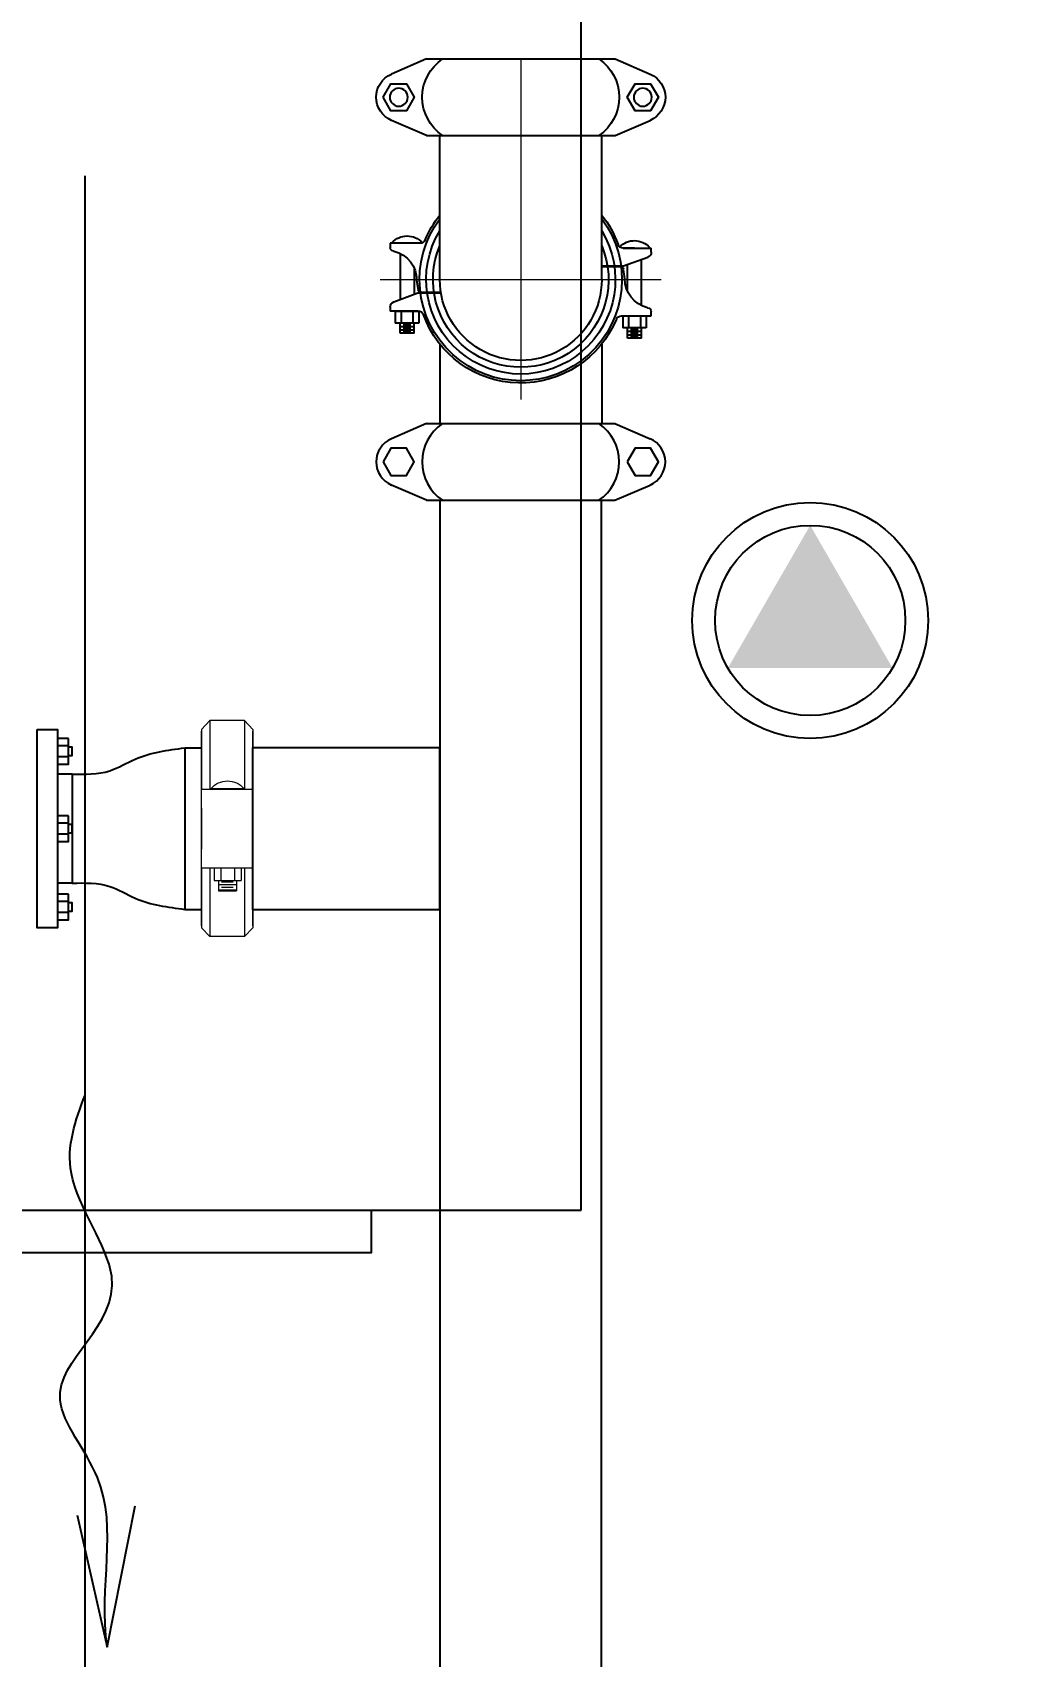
# Model space of a CAD drawing. Extents: x 226317 to 226469, y 8188101 to 8188260.
# Drawn here: x 226391.823 to 226392.509, y 8188240.522 to 8188241.668 of the extents above; entities that cross this region are included whole.
import ezdxf

# ---------------------------------------------------------------- set-up
doc = ezdxf.new("R2010")
doc.units = 0
doc.header["$LTSCALE"] = 15
doc.header["$PDMODE"] = 3
doc.linetypes.add('CENTER', pattern=[2, 1.25, -0.25, 0.25, -0.25])
doc.linetypes.add('PHANTOM', pattern=[2.5, 1.25, -0.25, 0.25, -0.25, 0.25, -0.25])
doc.layers.get('0').update_dxf_attribs({"color": 250})
doc.layers.get('DEFPOINTS').update_dxf_attribs({"color": 250})
doc.layers.add('0-BLOCK-SANIT', color=250, linetype='Continuous', lineweight=25)
doc.layers.add('P&R_ACI_LÍNEA CENTRAL', color=250, linetype='PHANTOM', lineweight=13)
for name, color, linetype in [('00-GTI-Acoples', 250, 'Continuous'), ('A-SANITARIOS', 250, 'Continuous'), ('A_50_CortesElev', 250, 'CENTER'), ('DIM', 7, 'Continuous'), ('L3 Equipos y Ductos', 160, 'Continuous'), ('L4 Linea mediana', 191, 'Continuous'), ('L6 Linea fina', 141, 'Continuous')]:
    doc.layers.add(name, color=color, linetype=linetype)
doc.styles.add('ROMANS', font='romans.shx', dxfattribs={"width": 0.8})
doc.dimstyles.new('COTA-75-I', dxfattribs={"dimtxt": 0.11, "dimasz": 0.075, "dimexe": 0.05, "dimexo": 0.15, "dimgap": 0.03, "dimtad": 1, "dimzin": 4, "dimdsep": 46, "dimtxsty": 'ROMANS', "dimblk": 'ARCHTICK', "dimcen": 0.09, "dimclrd": 7, "dimclre": 7, "dimclrt": 2, "dimadec": 0, "dimazin": 0, "dimtfac": 1.2, "dimtix": 1, "dimtmove": 2, "dimatfit": 3, "dimfxl": 0.05, "dimtolj": 1, "dimtzin": 4, "dimarcsym": 0})

# ---------------------------------------------------------------- blocks, each defined once
blk = doc.blocks.new('Cortes-Elev.')
at = {"layer": 'A_50_CortesElev', "linetype": 'CENTER', "ltscale": 0.5}
blk.add_lwpolyline([(103.9309, 28.3545), (-19.0944, 28.3545)], dxfattribs=at)
blk = doc.blocks.new('00-Codos')
at = {"layer": '0-BLOCK-SANIT'}
for p, q in [((-0.0852, 0.0379, 0), (-0.0852, 0.0308, 0)), ((-0.0852, 0.0355, 0), (-0.0753, 0.0355, 0)), ((-0.0829, 0.0367, 0), (-0.0775, 0.0367, 0)), ((-0.0753, 0.0379, 0), (-0.0753, 0.0308, 0)), ((0.0753, 0.0413, 0), (0.0753, 0.0341, 0)), ((0.0753, 0.0389, 0), (0.0852, 0.0389, 0)), ((0.0753, 0.0365, 0), (0.0852, 0.0365, 0)), ((0.0775, 0.0401, 0), (0.0829, 0.0401, 0)), ((0.0775, 0.0377, 0), (0.0829, 0.0377, 0)), ((0.0775, 0.0353, 0), (0.0829, 0.0353, 0)), ((0.0852, 0.0413, 0), (0.0852, 0.0341, 0)), ((-0.072, 0.0308, 0), (-0.0885, 0.0308, 0)), ((-0.0885, 0.0222, 0), (-0.0885, 0.0308, 0)), ((-0.0852, 0.0331, 0), (-0.0753, 0.0331, 0)), ((-0.0844, 0.0222, 0), (-0.0844, 0.0308, 0)), ((-0.0829, 0.0343, 0), (-0.0775, 0.0343, 0)), ((-0.0829, 0.032, 0), (-0.0775, 0.032, 0)), ((-0.0761, 0.0222, 0), (-0.0761, 0.0308, 0)), ((-0.072, 0.0222, 0), (-0.072, 0.0308, 0)), ((0.071, 0.0256, 0), (0.0921, 0.0256, 0)), ((0.072, 0.0256, 0), (0.072, 0.0341, 0)), ((0.0885, 0.0341, 0), (0.072, 0.0341, 0)), ((0.072, 0.0256, 0), (0.0885, 0.0256, 0)), ((0.0761, 0.0256, 0), (0.0761, 0.0341, 0)), ((0.0844, 0.0256, 0), (0.0844, 0.0341, 0)), ((0.0885, 0.0256, 0), (0.0885, 0.0341, 0)), ((0.0921, 0.0256, 0), (0.0921, 0.0225, 0)), ((-0.0723, 0.0222, 0), (-0.0921, 0.0222, 0)), ((-0.0921, 0.0194, 0), (-0.0921, 0.0222, 0)), ((-0.0726, 0.0097, 0), (-0.0896, 0.0159, 0)), ((-0.0885, 0.0222, 0), (-0.072, 0.0222, 0)), ((-0.0852, -0.0183, 0), (-0.0852, 0.0143, 0)), ((0.0852, 0.0183, 0), (0.0852, -0.0143, 0)), ((-0.0753, -0.0081, 0), (-0.0753, 0.0107, 0)), ((-0.0735, 0.0005, 0), (-0.0725, 0.0072, 0)), ((-0.0563, 0.0097, 0), (-0.0726, 0.0097, 0)), ((-0.0564, 0.0092, 0), (-0.0701, 0.0092, 0)), ((-0.0572, 0), (-0.0572, -0.1016, 0)), ((0.0571, 0), (0.0571, -0.1016, 0)), ((0.0753, 0.0081, 0), (0.0753, -0.0107, 0)), ((0.0571, -0.0092, 0), (0.0701, -0.0092, 0)), ((0.0571, -0.0097, 0), (0.0726, -0.0097, 0)), ((0.0735, -0.0005, 0), (0.0725, -0.0072, 0)), ((0.0726, -0.0097, 0), (0.0896, -0.0159, 0)), ((-0.0921, -0.0256, 0), (-0.0921, -0.0225, 0)), ((0.0802, -0.0222, 0), (0.0723, -0.0222, 0)), ((0.0723, -0.0222, 0), (0.091, -0.0222, 0)), ((0.0723, -0.0222, 0), (0.0921, -0.0222, 0)), ((0.091, -0.0227, 0), (0.091, -0.0222, 0)), ((0.0921, -0.0194, 0), (0.0921, -0.0222, 0)), ((-0.071, -0.0256, 0), (-0.0921, -0.0256, 0)), ((-0.091, -0.0261, 0), (-0.091, -0.0256, 0)), ((-0.0665, -0.1016), (-0.0913, -0.1123)), ((-0.0665, -0.1016), (0.0665, -0.1016)), ((0.0665, -0.1016), (0.0913, -0.1123)), ((-0.0665, -0.1557), (-0.0913, -0.145)), ((0.0665, -0.1557), (0.0913, -0.145)), ((-0.0665, -0.1557), (0.0665, -0.1557))]:
    blk.add_line(p, q, dxfattribs=at)
at = {"layer": '0-BLOCK-SANIT', "elevation": 0}
for points in [[(-0.0753, 0.0379), (-0.0852, 0.0379)], [(0.0852, 0.0413), (0.0753, 0.0413)]]:
    blk.add_lwpolyline(points, dxfattribs=at)
at = {"layer": '0-BLOCK-SANIT'}
for points in [[(-0.0971, -0.1287), (-0.0916, -0.1382), (-0.0806, -0.1382), (-0.0751, -0.1287), (-0.0806, -0.1191), (-0.0916, -0.1191)], [(0.0751, -0.1287), (0.0806, -0.1382), (0.0916, -0.1382), (0.0971, -0.1287), (0.0916, -0.1191), (0.0806, -0.1191)]]:
    blk.add_lwpolyline(points, close=True, dxfattribs=at)
for centre in [(-0.0861, -0.1287), (0.0861, -0.1287)]:
    blk.add_circle(centre, 0.00635, dxfattribs=at)
for centre, radius, start, end in [((0, 0, 0), 0.0714, 323.1301, 216.8699), ((0, 0, 0), 0.073, 22.4719, 160.2187), ((0, 0, 0), 0.0667, 328.9973, 211.0027), ((0, 0, 0), 0.0619, 337.3801, 202.6199), ((0, 0, 0), 0.0571, 359.9984, 180.0017), ((-0.0723, 0.026, 0), 0.00381, 270, 340.2187), ((0.071, 0.0294, 0), 0.00381, 202.4719, 270), ((-0.0883, 0.0194, 0), 0.00381, 180, 250.0898), ((0.0945, -0.0005, 0), 0.0211, 103.673, 180), ((0.0895, 0.0225, 0), 0.00254, 270, 0), ((-0.0945, 0.0005, 0), 0.0211, 283.673, 0), ((-0.0701, 0.0067, 0), 0.00254, 90, 166.9446), ((0.0701, -0.0067, 0), 0.00254, 270, 346.9446), ((-0.0895, -0.0225, 0), 0.00254, 90, 180), ((0.0723, -0.026, 0), 0.00381, 90, 160.2187), ((0.0802, -0.0131, 0), 0.0144, 223.9881, 318.0257), ((0.0883, -0.0194, 0), 0.00381, 0, 70.0898), ((-0.0802, -0.0164, 0), 0.0144, 221.9743, 318.0257), ((-0.071, -0.0294, 0), 0.00381, 22.4719, 90), ((0, 0, 0), 0.073, 202.4719, 218.5), ((0, 0, 0), 0.073, 321.5, 340.2187), ((-0.0369, -0.1287), 0.0326, 123.9872, 236.0128), ((0.0369, -0.1287), 0.0326, 303.9872, 56.0128), ((-0.0842, -0.1287), 0.0178, 113.4, 246.6), ((0.0842, -0.1287), 0.0178, 293.4, 66.6)]:
    blk.add_arc(centre, radius, start, end, dxfattribs=at)
at = {"layer": 'P&R_ACI_LÍNEA CENTRAL', "ltscale": 1.5}
for p, q in [((0, -0.1557, 0), (0, 0.0846)), ((-0.0991, 0), (0.0991, 0))]:
    blk.add_line(p, q, dxfattribs=at)
blk = doc.blocks.new('A$C363a55df')
at = {"layer": '00-GTI-Acoples', "linetype": 'Continuous', "lineweight": 0, "extrusion": (3.83476e-17, -1, 0)}
for p, q in [((-27.1, 105), (-18.4, 114.3)), ((-27.1, 41.9), (-27.1, 105)), ((-18.4, 41.9), (-18.4, 114.3)), ((18.4, 114.3), (-18.4, 114.3)), ((18.4, 41.9), (18.4, 114.3)), ((27.1, 105), (18.4, 114.3)), ((27.1, 41.9), (27.1, 105)), ((-13.8, 41.9), (-13.8, 55.1)), ((-13.8, 55.1), (-6.7, 55.1)), ((-9, 66), (0.5, 66)), ((-9, 55.1), (-9, 66)), ((-6.7, 41.9), (-6.7, 55.1)), ((-6.7, 55.1), (7.7, 55.1)), ((0.5, 66), (10, 66)), ((7.7, 41.9), (7.7, 55.1)), ((7.7, 55.1), (14.9, 55.1)), ((10, 55.1), (10, 66)), ((14.9, 41.9), (14.9, 55.1)), ((-27.1, 41.9), (-27.1, 21.6)), ((-25.4, 41.9), (-27.1, 41.9)), ((-6.4, 41.9), (-25.4, 41.9)), ((7.4, 41.9), (-6.4, 41.9)), ((26.4, 41.9), (7.4, 41.9)), ((27.1, 41.9), (26.4, 41.9)), ((27.1, 41.9), (27.1, 21.6)), ((-27.1, -21.6), (-27.1, 21.6)), ((27.1, -21.6), (27.1, 21.6)), ((-27.1, -21.6), (-27.1, -41.9)), ((27.1, -21.6), (27.1, -41.9)), ((-27.1, -41.9), (-25.4, -41.9)), ((-27.1, -105), (-27.1, -41.9)), ((-25.4, -41.9), (-6.4, -41.9)), ((-18.4, -114.3), (-18.4, -41.9)), ((-16.8, -42.5), (-16.8, -41.9)), ((-16.8, -42.5), (17.8, -42.5)), ((-6.4, -41.9), (7.4, -41.9)), ((7.4, -41.9), (26.4, -41.9)), ((17.8, -42.5), (17.8, -41.9)), ((18.4, -114.3), (18.4, -41.9)), ((26.4, -41.9), (27.1, -41.9)), ((27.1, -105), (27.1, -41.9)), ((-27.1, -105), (-18.4, -114.3)), ((18.4, -114.3), (-18.4, -114.3)), ((27.1, -105), (18.4, -114.3))]:
    blk.add_line(p, q, dxfattribs=at)
at = {"layer": '00-GTI-Acoples', "linetype": 'Continuous', "lineweight": 0}
for p, q in [((-27.1, 103.1), (-27.1, -103.1)), ((27.1, 103.1), (27.1, -103.1)), ((10, 65.3), (-9, 65.3)), ((10, 59.5), (-9, 59.5)), ((6.5, 62.5), (-6, 62.5)), ((6.5, 56.7), (-6, 56.7))]:
    blk.add_line(p, q, dxfattribs=at)
blk.add_arc((0.5, -27.6), 22.9, 220.8756, 319.1244, dxfattribs=at)
blk = doc.blocks.new('BOMBAS-28.02.2025')
at = {"layer": 'A-SANITARIOS'}
for p, q in [((2.593, -1.4615, 0), (2.593, -1.5176, 0)), ((2.7073, -1.4615, 0), (2.7073, -1.5176, 0)), ((2.5837, -1.5176, 0), (2.5589, -1.5284, 0)), ((2.5837, -1.5176, 0), (2.7166, -1.5176, 0)), ((2.7166, -1.5176, 0), (2.7414, -1.5284, 0)), ((2.5837, -1.5717, 0), (2.5589, -1.561, 0)), ((2.7166, -1.5717, 0), (2.7414, -1.561, 0)), ((2.5837, -1.5717, 0), (2.7166, -1.5717, 0)), ((2.309, -1.7335, 0), (2.3233, -1.7335, 0)), ((2.309, -1.8736, 0), (2.309, -1.7335, 0)), ((2.3233, -1.7335, 0), (2.3233, -1.8736, 0)), ((2.331, -1.7399, 0), (2.3233, -1.7399, 0)), ((2.3233, -1.7399, 0), (2.3233, -1.7581, 0)), ((2.331, -1.7581, 0), (2.331, -1.7399, 0)), ((2.331, -1.7451, 0), (2.3233, -1.7451, 0)), ((2.331, -1.7451, 0), (2.3233, -1.7451, 0)), ((2.331, -1.7529, 0), (2.3233, -1.7529, 0)), ((2.331, -1.7529, 0), (2.3233, -1.7529, 0)), ((2.3336, -1.7461, 0), (2.331, -1.7461, 0)), ((2.331, -1.7519, 0), (2.3336, -1.7519, 0)), ((2.3336, -1.7519, 0), (2.3336, -1.7461, 0)), ((2.3233, -1.7581, 0), (2.331, -1.7581, 0)), ((2.331, -1.7945, 0), (2.3233, -1.7945, 0)), ((2.3233, -1.7945, 0), (2.3233, -1.8127, 0)), ((2.331, -1.8127, 0), (2.331, -1.7945, 0)), ((2.331, -1.7997, 0), (2.3233, -1.7997, 0)), ((2.331, -1.7997, 0), (2.3233, -1.7997, 0)), ((2.331, -1.8075, 0), (2.3233, -1.8075, 0)), ((2.331, -1.8075, 0), (2.3233, -1.8075, 0)), ((2.3336, -1.8007, 0), (2.331, -1.8007, 0)), ((2.331, -1.8065, 0), (2.3336, -1.8065, 0)), ((2.3336, -1.8065, 0), (2.3336, -1.8007, 0)), ((2.3233, -1.8127, 0), (2.331, -1.8127, 0)), ((2.331, -1.8497, 0), (2.3233, -1.8497, 0)), ((2.3233, -1.8497, 0), (2.3233, -1.8679, 0)), ((2.331, -1.8549, 0), (2.3233, -1.8549, 0)), ((2.331, -1.8549, 0), (2.3233, -1.8549, 0)), ((2.331, -1.8679, 0), (2.331, -1.8497, 0)), ((2.3336, -1.8559, 0), (2.331, -1.8559, 0)), ((2.3336, -1.8617, 0), (2.3336, -1.8559, 0)), ((2.331, -1.8627, 0), (2.3233, -1.8627, 0)), ((2.331, -1.8627, 0), (2.3233, -1.8627, 0)), ((2.3233, -1.8679, 0), (2.331, -1.8679, 0)), ((2.331, -1.8617, 0), (2.3336, -1.8617, 0)), ((2.3233, -1.8736, 0), (2.309, -1.8736, 0))]:
    blk.add_line(p, q, dxfattribs=at)
at = {"layer": 'A-SANITARIOS', "linetype": 'Continuous'}
for p, q in [((2.4132, -1.7465, 0), (2.4132, -1.8605, 0)), ((2.4132, -1.7535, 0), (2.4132, -1.8535, 0)), ((2.3336, -1.765, 0), (2.3233, -1.765, 0)), ((2.3336, -1.765, 0), (2.3233, -1.765, 0)), ((2.3336, -1.765, 0), (2.3336, -1.8418, 0)), ((2.3336, -1.765, 0), (2.3336, -1.842, 0)), ((2.3336, -1.842, 0), (2.3233, -1.842, 0)), ((2.3336, -1.842, 0), (2.3233, -1.842, 0))]:
    blk.add_line(p, q, dxfattribs=at)
at = {"layer": 'A-SANITARIOS', "elevation": 0}
for points in [[(2.5531, -1.5447), (2.5586, -1.5542), (2.5696, -1.5542), (2.5751, -1.5447), (2.5696, -1.5351), (2.5586, -1.5351)], [(2.7253, -1.5447), (2.7308, -1.5542), (2.7418, -1.5542), (2.7473, -1.5447), (2.7418, -1.5351), (2.7308, -1.5351)], [(2.309, -1.7335), (2.3233, -1.7335), (2.3233, -1.8736), (2.309, -1.8736)], [(2.331, -1.7399), (2.3233, -1.7399), (2.3233, -1.7581), (2.331, -1.7581)], [(2.5932, -1.8605), (2.5932, -1.7465), (2.461, -1.7465), (2.461, -1.8605)], [(2.331, -1.7945), (2.3233, -1.7945), (2.3233, -1.8127), (2.331, -1.8127)], [(2.331, -1.8497), (2.3233, -1.8497), (2.3233, -1.8679), (2.331, -1.8679)]]:
    blk.add_lwpolyline(points, close=True, dxfattribs=at)
for points in [[(2.5932, -1.5717), (2.5932, -3.4353), (2.7072, -3.4353), (2.7072, -1.5717)], [(2.331, -1.7519), (2.3336, -1.7519), (2.3336, -1.7461), (2.331, -1.7461)], [(2.4132, -1.7465), (2.425, -1.7465)], [(2.331, -1.8065), (2.3336, -1.8065), (2.3336, -1.8007), (2.331, -1.8007)], [(2.331, -1.8617), (2.3336, -1.8617), (2.3336, -1.8559), (2.331, -1.8559)], [(2.4132, -1.8605), (2.425, -1.8605)]]:
    blk.add_lwpolyline(points, dxfattribs=at)
at = {"layer": 'A-SANITARIOS'}
for centre, radius, start, end in [((2.6132, -1.5447, 0), 0.0326, 123.9872, 236.0128), ((2.6871, -1.5447, 0), 0.0326, 303.9872, 56.0128), ((2.566, -1.5447, 0), 0.0178, 113.4, 246.6), ((2.7344, -1.5447, 0), 0.0178, 293.4, 66.6)]:
    blk.add_arc(centre, radius, start, end, dxfattribs=at)
at = {"layer": 'A-SANITARIOS', "linetype": 'Continuous'}
for points in [[(2.3336, -1.765, 0), (2.3602, -1.7627, 0), (2.3782, -1.7544, 0), (2.4132, -1.7465, 0)], [(2.3336, -1.842, 0), (2.3602, -1.8443, 0), (2.3782, -1.8526, 0), (2.4132, -1.8605, 0)]]:
    blk.add_spline(points, degree=3, dxfattribs=at)
at = {"layer": 'A-SANITARIOS', "linetype": 'Continuous', "xscale": -1, "rotation": 180}
blk.add_blockref('00-Codos', (2.6502, -1.416, 0), dxfattribs=at)
at = {"layer": 'A-SANITARIOS', "linetype": 'Continuous', "lineweight": 0, "xscale": -0.0006666666666666666, "yscale": 0.0006666666666666666, "zscale": 0.0006666666666666666, "rotation": 180}
blk.add_blockref('A$C363a55df', (2.443, -1.8035, 0), dxfattribs=at)
blk = doc.blocks.new('flujo11')
at = {"layer": 'L6 Linea fina'}
for p, q in [((0, 0), (-0.0198, -0.0998)), ((0.0212, -0.0932), (0, 0))]:
    blk.add_line(p, q, dxfattribs=at)
blk.add_open_spline([(0, 0), (0.0064, -0.0434), (-0.016, -0.1047), (0.0608, -0.1905), (-0.0346, -0.24), (0.0373, -0.3312), (0.0223, -0.3717), (0.0156, -0.3896)], degree=3, knots=[0, 0, 0, 0, 0.0524684, 0.0807049, 0.1300475, 0.160067, 0.1839926, 0.1839926, 0.1839926, 0.1839926], dxfattribs=at)
blk = doc.blocks.new('PTO ELECT')
at = {"layer": 'L4 Linea mediana', "ltscale": 1.5}
blk.add_circle((-0.6859, 0.0891), 0.0833, dxfattribs=at)
at = {"layer": 'L6 Linea fina', "ltscale": 1.5}
blk.add_circle((-0.6859, 0.0891), 0.0671, dxfattribs=at)
blk.add_solid([(-0.6278, 0.0555), (-0.744, 0.0555), (-0.6278, 0.0555), (-0.6859, 0.1562)], dxfattribs=at)
blk = doc.blocks.new('_ArchTick')
at = {"color": 0, "linetype": 'ByBlock', "const_width": 0.15}
blk.add_lwpolyline([(-0.5, -0.5), (0.5, 0.5)], dxfattribs=at)
blk = doc.blocks.new('*D152')
at = {"layer": 'DEFPOINTS', "color": 0}
for p in [(226391.8598, 8188241.7167), (226393.2946, 8188238.1125), (226393.2946, 8188237.3267)]:
    blk.add_point(p, dxfattribs=at)
at = {"layer": 'DIM', "color": 7, "lineweight": -2}
for p, q in [((226391.8598, 8188241.5667), (226391.8598, 8188237.2767)), ((226393.2946, 8188237.9625), (226393.2946, 8188237.2767)), ((226391.8598, 8188237.3267), (226393.2946, 8188237.3267))]:
    blk.add_line(p, q, dxfattribs=at)
at = {"layer": 'DIM', "color": 7, "lineweight": -2, "xscale": 0.075, "yscale": 0.075, "zscale": 0.075, "rotation": 180}
blk.add_blockref('_ArchTick', (226391.8598, 8188237.3267), dxfattribs=at)
at = {"layer": 'DIM', "color": 7, "lineweight": -2, "xscale": 0.075, "yscale": 0.075, "zscale": 0.075}
blk.add_blockref('_ArchTick', (226393.2946, 8188237.3267), dxfattribs=at)
at = {"layer": 'DIM', "color": 2, "insert": (226392.5772, 8188237.4117), "char_height": 0.11, "attachment_point": 5, "style": 'ROMANS'}
blk.add_mtext('\\A1;1.43', dxfattribs=at)

msp = doc.modelspace()

# ---------------------------------------------------------------- linework, layer by layer
at = {"layer": 'L3 Equipos y Ductos'}
msp.add_lwpolyline([(226392.2098, 8188240.8367), (226392.2098, 8188241.6867), (226391.5098, 8188241.6867), (226391.5098, 8188240.8367)], close=True, dxfattribs=at)
msp.add_lwpolyline([(226392.0618, 8188240.8367), (226392.0618, 8188240.8067), (226391.6578, 8188240.8067), (226391.6578, 8188240.8367)], dxfattribs=at)

# ---------------------------------------------------------------- block references
msp.add_blockref('BOMBAS-28.02.2025', (226389.5171, 8188242.9096))
at = {"layer": 'A_50_CortesElev'}
msp.add_blockref('Cortes-Elev.', (226362.8621, 8188213.0552), dxfattribs=at)
at = {"layer": 'L3 Equipos y Ductos'}
msp.add_blockref('PTO ELECT', (226393.0574, 8188241.1639), dxfattribs=at)
at = {"layer": 'L3 Equipos y Ductos', "rotation": 180}
msp.add_blockref('flujo11', (226391.8755, 8188240.5284), dxfattribs=at)

# ---------------------------------------------------------------- dimensions: what is measured, and where the dimension line sits
at = {"layer": 'DIM'}
dim = msp.add_linear_dim(base=(226393.2946, 8188237.3267), p1=(226391.8598, 8188241.7167), p2=(226393.2946, 8188238.1125), dimstyle='COTA-75-I', dxfattribs=at)
dim.commit()
dim.dimension.update_dxf_attribs({"geometry": '*D152', "text_midpoint": (226392.5772, 8188237.4117)})

doc.saveas('drawing.dxf')
